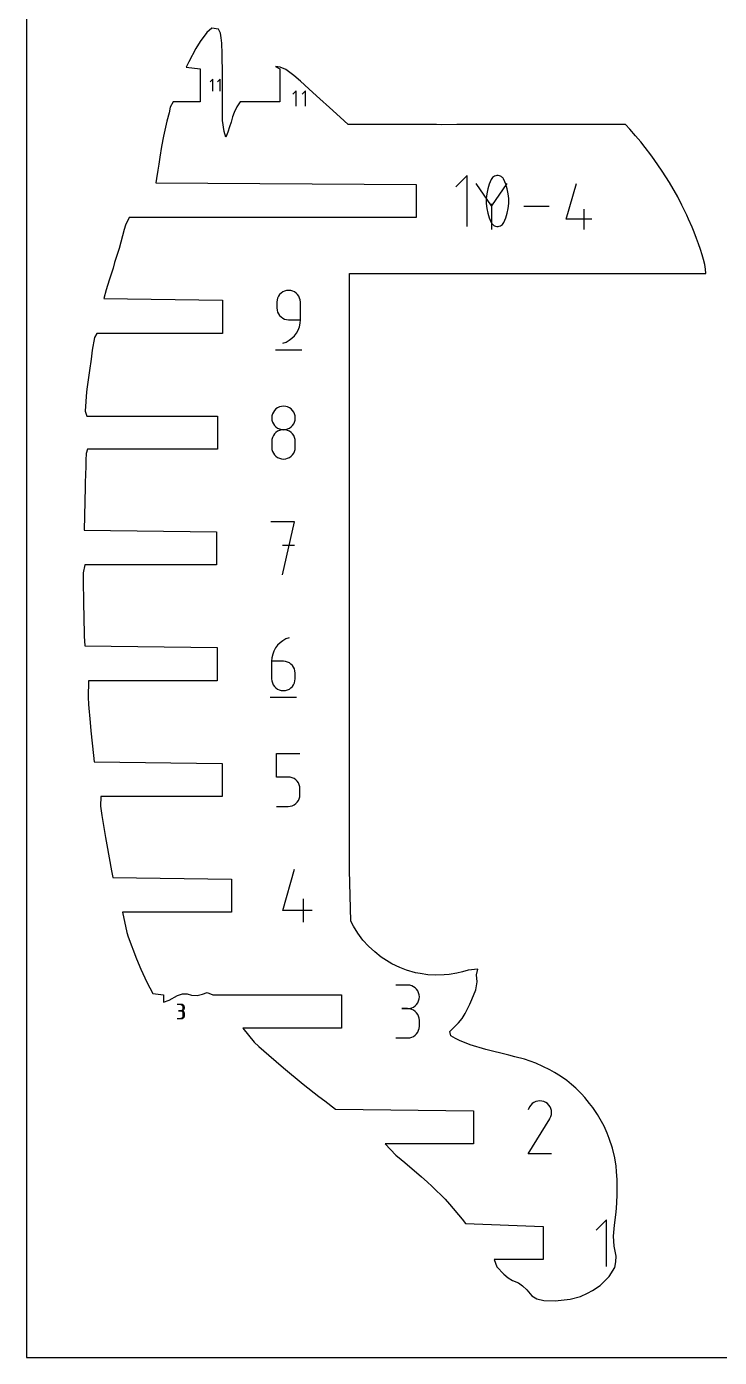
# Model space of a CAD drawing. Extents: x 0 to 600, y 0 to 900.
# Drawn here: x 0 to 81.7, y 0 to 156.9 of the extents above; entities that cross this region are included whole.
import ezdxf

# ---------------------------------------------------------------- set-up
doc = ezdxf.new("R2010")
doc.units = 0
doc.header["$MEASUREMENT"] = 0
for name, color, linetype in [('annotation', 7, 'Continuous'), ('boundary', 7, 'Continuous'), ('frame', 7, 'Continuous')]:
    doc.layers.add(name, color=color, linetype=linetype)

msp = doc.modelspace()

# ---------------------------------------------------------------- linework, layer by layer
at = {"layer": 'annotation', "color": 1}
for p, q in [((21.961613, 150.733082), (21.645947, 150.417328)), ((21.961613, 149.313167), (21.961613, 150.733082)), ((22.809746, 150.733082), (22.494081, 150.417328)), ((22.809746, 149.313167), (22.809746, 150.733082)), ((31.78867, 149.368102), (31.386293, 148.965612)), ((31.78867, 147.558147), (31.78867, 149.368102)), ((32.869779, 149.368102), (32.467403, 148.965612)), ((32.869779, 147.558147), (32.869779, 149.368102)), ((51.934996, 139.370097), (50.600444, 138.035169)), ((51.934996, 133.367061), (51.934996, 139.370097)), ((54.796017, 135.818442), (52.992585, 138.426451)), ((54.531571, 138.353613), (54.358985, 137.79678)), ((54.761686, 138.894753), (54.531571, 138.353613)), ((54.839178, 139.023618), (54.761686, 138.894753)), ((54.761686, 138.894753), (54.761686, 138.894753)), ((56.59911, 138.426451), (54.796017, 135.818442)), ((54.935753, 139.133434), (54.839178, 139.023618)), ((55.048214, 139.223138), (54.935753, 139.133434)), ((55.173363, 139.291667), (55.048214, 139.223138)), ((55.308003, 139.337959), (55.173363, 139.291667)), ((55.448935, 139.36095), (55.308003, 139.337959)), ((55.592963, 139.359579), (55.448935, 139.36095)), ((55.736889, 139.332781), (55.592963, 139.359579)), ((55.877514, 139.279495), (55.736889, 139.332781)), ((55.931348, 139.251206), (55.877514, 139.279495)), ((55.877514, 139.279495), (55.877514, 139.279495)), ((55.983007, 139.218712), (55.931348, 139.251206)), ((56.03224, 139.182271), (55.983007, 139.218712)), ((56.078795, 139.14214), (56.03224, 139.182271)), ((56.122423, 139.098575), (56.078795, 139.14214)), ((56.162871, 139.051835), (56.122423, 139.098575)), ((56.19989, 139.002175), (56.162871, 139.051835)), ((56.233228, 138.949855), (56.19989, 139.002175)), ((56.262633, 138.89513), (56.233228, 138.949855)), ((56.493864, 138.352874), (56.262633, 138.89513)), ((56.262633, 138.89513), (56.262633, 138.89513)), ((56.667286, 137.795204), (56.493864, 138.352874)), ((63.610423, 134.221664), (64.809321, 138.426282)), ((54.243928, 137.228693), (54.186399, 136.653793)), ((54.186399, 136.653793), (54.186399, 136.076519)), ((54.358985, 137.79678), (54.243928, 137.228693)), ((56.782901, 137.22656), (56.667286, 137.795204)), ((56.840709, 136.651381), (56.782901, 137.22656)), ((56.840709, 136.074107), (56.840709, 136.651381)), ((54.186399, 136.076519), (54.243928, 135.501312)), ((54.243928, 135.501312), (54.358985, 134.932612)), ((54.796017, 136.028317), (54.796017, 133.019545)), ((56.667286, 134.931036), (56.782901, 135.499179)), ((56.782901, 135.499179), (56.840709, 136.074107)), ((61.583469, 135.722998), (58.627251, 135.722998)), ((65.712562, 133.019715), (65.712562, 135.420901)), ((54.358985, 134.932612), (54.531571, 134.374858)), ((54.531571, 134.374858), (54.761686, 133.832492)), ((54.761686, 133.832492), (54.761686, 133.832492)), ((54.761686, 133.832492), (54.790985, 133.777875)), ((54.790985, 133.777875), (54.824076, 133.725815)), ((54.824076, 133.725815), (54.860821, 133.67647)), ((54.860821, 133.67647), (54.901079, 133.629996)), ((54.901079, 133.629996), (54.944711, 133.586553)), ((54.944711, 133.586553), (54.991578, 133.546298)), ((54.991578, 133.546298), (55.04154, 133.50939)), ((55.04154, 133.50939), (55.094458, 133.475985)), ((55.094458, 133.475985), (55.150193, 133.446243)), ((55.150193, 133.446243), (55.150193, 133.446243)), ((55.150193, 133.446243), (55.289711, 133.394088)), ((55.716743, 133.390858), (55.85113, 133.437338)), ((55.85113, 133.437338), (55.976147, 133.505836)), ((55.976147, 133.505836), (56.08856, 133.595294)), ((56.08856, 133.595294), (56.185134, 133.704657)), ((56.185134, 133.704657), (56.262633, 133.832868)), ((56.262633, 133.832868), (56.493864, 134.374119)), ((56.262633, 133.832868), (56.262633, 133.832868)), ((56.493864, 134.374119), (56.667286, 134.931036)), ((66.612414, 134.221664), (63.610423, 134.221664)), ((55.289711, 133.394088), (55.432799, 133.368176)), ((55.432799, 133.368176), (55.576221, 133.367452)), ((55.576221, 133.367452), (55.716743, 133.390858)), ((30.189171, 125.64446), (29.99573, 125.507501)), ((30.404981, 125.747157), (30.189171, 125.64446)), ((30.639211, 125.811659), (30.404981, 125.747157)), ((30.887911, 125.834034), (30.639211, 125.811659)), ((31.137126, 125.811659), (30.887911, 125.834034)), ((30.887911, 125.834034), (30.887911, 125.834034)), ((31.371629, 125.747157), (31.137126, 125.811659)), ((31.58752, 125.64446), (31.371629, 125.747157)), ((31.780897, 125.507501), (31.58752, 125.64446)), ((29.524616, 124.695693), (29.502244, 124.44641)), ((29.502244, 124.44641), (29.502244, 123.752599)), ((29.589099, 124.930376), (29.524616, 124.695693)), ((29.691745, 125.146527), (29.589099, 124.930376)), ((29.828605, 125.340213), (29.691745, 125.146527)), ((29.99573, 125.507501), (29.828605, 125.340213)), ((31.947861, 125.340213), (31.780897, 125.507501)), ((32.084512, 125.146527), (31.947861, 125.340213)), ((32.186948, 124.930376), (32.084512, 125.146527)), ((32.25127, 124.695693), (32.186948, 124.930376)), ((32.273577, 124.44641), (32.25127, 124.695693)), ((32.273577, 122.365367), (32.273577, 124.44641)), ((32.273577, 124.44641), (32.273577, 124.44641)), ((29.502244, 123.752599), (29.502244, 123.752599)), ((29.502244, 123.752599), (29.524616, 123.50333)), ((29.524616, 123.50333), (29.589099, 123.268683)), ((29.589099, 123.268683), (29.691745, 123.052584)), ((29.691745, 123.052584), (29.828605, 122.85896)), ((29.828605, 122.85896), (29.99573, 122.691736)), ((29.99573, 122.691736), (30.189171, 122.554838)), ((30.189171, 122.554838), (30.404981, 122.452194)), ((30.404981, 122.452194), (30.639211, 122.387728)), ((30.639211, 122.387728), (30.887911, 122.365367)), ((30.887911, 122.365367), (32.273577, 122.365367)), ((31.812779, 120.80082), (32.00874, 121.157287)), ((32.00874, 121.157287), (32.153366, 121.540258)), ((32.153366, 121.540258), (32.242898, 121.944646)), ((32.242898, 121.944646), (32.273577, 122.365367)), ((30.19449, 119.594034), (30.59075, 119.741699)), ((30.19449, 119.594034), (30.19449, 119.594034)), ((30.59075, 119.741699), (30.954468, 119.941297)), ((30.954468, 119.941297), (31.281884, 120.18774)), ((31.281884, 120.18774), (31.56924, 120.475943)), ((31.56924, 120.475943), (31.812779, 120.80082)), ((29.329085, 118.814034), (32.449085, 118.814034)), ((29.091984, 111.48551), (28.98938, 111.270041)), ((29.228802, 111.678707), (29.091984, 111.48551)), ((29.395895, 111.845669), (29.228802, 111.678707)), ((29.589324, 111.982429), (29.395895, 111.845669)), ((29.80515, 112.085024), (29.589324, 111.982429)), ((30.039434, 112.149488), (29.80515, 112.085024)), ((30.288237, 112.171857), (30.039434, 112.149488)), ((30.53704, 112.149488), (30.288237, 112.171857)), ((30.288237, 112.171857), (30.288237, 112.171857)), ((30.771324, 112.085024), (30.53704, 112.149488)), ((30.98715, 111.982429), (30.771324, 112.085024)), ((31.180579, 111.845669), (30.98715, 111.982429)), ((31.347672, 111.678707), (31.180579, 111.845669)), ((31.48449, 111.48551), (31.347672, 111.678707)), ((31.587094, 111.270041), (31.48449, 111.48551)), ((28.924929, 111.036265), (28.90257, 110.788147)), ((28.90257, 110.788147), (28.90257, 110.788147)), ((28.90257, 110.788147), (28.924942, 110.538865)), ((28.98938, 111.270041), (28.924929, 111.036265)), ((28.924942, 110.538865), (28.989425, 110.304182)), ((28.989425, 110.304182), (29.092071, 110.088031)), ((29.092071, 110.088031), (29.228931, 109.894345)), ((29.228931, 109.894345), (29.396056, 109.727056)), ((31.180418, 109.727056), (31.347543, 109.894345)), ((31.347543, 109.894345), (31.484403, 110.088031)), ((31.484403, 110.088031), (31.587048, 110.304182)), ((31.587048, 110.304182), (31.651532, 110.538865)), ((31.651544, 111.036265), (31.587094, 111.270041)), ((31.651532, 110.538865), (31.673903, 110.788147)), ((31.673903, 110.788147), (31.651544, 111.036265)), ((31.673903, 110.788147), (31.673903, 110.788147)), ((28.98938, 108.49705), (28.924929, 108.262458)), ((29.091984, 108.713133), (28.98938, 108.49705)), ((29.228802, 108.90677), (29.091984, 108.713133)), ((29.395895, 109.074026), (29.228802, 108.90677)), ((29.589324, 109.210965), (29.395895, 109.074026)), ((29.396056, 109.727056), (29.589497, 109.590097)), ((29.80515, 109.313652), (29.589324, 109.210965)), ((29.589497, 109.590097), (29.805307, 109.4874)), ((30.039434, 109.37815), (29.80515, 109.313652)), ((29.805307, 109.4874), (30.039537, 109.422899)), ((30.288237, 109.400524), (30.039434, 109.37815)), ((30.039537, 109.422899), (30.288237, 109.400524)), ((30.288237, 109.400524), (30.536937, 109.422899)), ((30.53704, 109.378163), (30.288237, 109.400524)), ((30.288237, 109.400524), (30.288237, 109.400524)), ((30.288237, 109.400524), (30.288237, 109.400524)), ((30.536937, 109.422899), (30.771166, 109.4874)), ((30.771324, 109.313697), (30.53704, 109.378163)), ((30.771166, 109.4874), (30.986976, 109.590097)), ((30.98715, 109.211052), (30.771324, 109.313697)), ((30.986976, 109.590097), (31.180418, 109.727056)), ((31.180579, 109.074155), (30.98715, 109.211052)), ((31.347672, 108.906931), (31.180579, 109.074155)), ((31.48449, 108.713307), (31.347672, 108.906931)), ((31.587094, 108.497208), (31.48449, 108.713307)), ((31.651544, 108.262561), (31.587094, 108.497208)), ((28.924929, 108.262458), (28.90257, 108.013292)), ((28.90257, 108.013292), (28.90257, 107.323002)), ((28.90257, 107.323002), (28.90257, 107.323002)), ((28.90257, 107.323002), (28.924942, 107.073854)), ((28.924942, 107.073854), (28.989425, 106.839531)), ((28.989425, 106.839531), (29.092071, 106.623901)), ((31.484403, 106.623901), (31.587048, 106.839531)), ((31.587048, 106.839531), (31.651532, 107.073854)), ((31.651532, 107.073854), (31.673903, 107.323002)), ((31.673903, 108.013292), (31.651544, 108.262561)), ((31.673903, 107.323002), (31.673903, 108.013292)), ((31.673903, 108.013292), (31.673903, 108.013292)), ((29.092071, 106.623901), (29.228931, 106.430832)), ((29.228931, 106.430832), (29.396056, 106.264193)), ((29.396056, 106.264193), (29.589497, 106.127851)), ((29.589497, 106.127851), (29.805307, 106.025675)), ((29.805307, 106.025675), (30.039537, 105.961533)), ((30.039537, 105.961533), (30.288237, 105.939292)), ((30.288237, 105.939292), (30.536937, 105.961533)), ((30.288237, 105.939292), (30.288237, 105.939292)), ((30.536937, 105.961533), (30.771166, 106.025675)), ((30.771166, 106.025675), (30.986976, 106.127851)), ((30.986976, 106.127851), (31.180418, 106.264193)), ((31.180418, 106.264193), (31.347543, 106.430832)), ((31.347543, 106.430832), (31.484403, 106.623901)), ((31.565602, 98.524942), (28.790747, 98.524942)), ((30.17837, 92.284942), (31.565602, 98.524942)), ((31.565602, 95.746174), (30.17837, 95.746174)), ((30.967613, 84.870397), (30.570655, 84.721561)), ((30.967613, 84.870397), (30.967613, 84.870397)), ((29.151102, 83.302331), (29.006415, 82.918645)), ((29.347183, 83.659436), (29.151102, 83.302331)), ((29.590918, 83.984936), (29.347183, 83.659436)), ((29.878568, 84.273807), (29.590918, 83.984936)), ((30.206393, 84.521023), (29.878568, 84.273807)), ((30.570655, 84.721561), (30.206393, 84.521023)), ((28.916861, 82.513403), (28.886178, 82.091629)), ((28.886178, 82.091629), (28.886178, 80.017629)), ((30.271845, 82.091629), (28.886178, 82.091629)), ((29.006415, 82.918645), (28.916861, 82.513403)), ((30.52106, 82.069388), (30.271845, 82.091629)), ((30.755563, 82.005246), (30.52106, 82.069388)), ((30.971454, 81.90307), (30.755563, 82.005246)), ((31.164831, 81.766728), (30.971454, 81.90307)), ((31.331795, 81.600089), (31.164831, 81.766728)), ((31.468446, 81.40702), (31.331795, 81.600089)), ((31.570882, 81.19139), (31.468446, 81.40702)), ((31.635204, 80.957067), (31.570882, 81.19139)), ((31.657512, 80.707919), (31.635204, 80.957067)), ((31.657512, 80.017629), (31.657512, 80.707919)), ((31.657512, 80.707919), (31.657512, 80.707919)), ((28.886178, 80.017629), (28.886178, 80.017629)), ((28.886178, 80.017629), (28.90855, 79.76836)), ((28.90855, 79.76836), (28.973033, 79.533713)), ((28.973033, 79.533713), (29.075679, 79.317614)), ((29.075679, 79.317614), (29.212539, 79.12399)), ((29.212539, 79.12399), (29.379664, 78.956766)), ((29.379664, 78.956766), (29.573106, 78.819869)), ((29.573106, 78.819869), (29.788915, 78.717224)), ((29.788915, 78.717224), (30.023145, 78.652758)), ((30.023145, 78.652758), (30.271845, 78.630397)), ((30.271845, 78.630397), (30.52106, 78.652758)), ((30.271845, 78.630397), (30.271845, 78.630397)), ((30.52106, 78.652758), (30.755563, 78.717224)), ((30.755563, 78.717224), (30.971454, 78.819869)), ((30.971454, 78.819869), (31.164831, 78.956766)), ((31.164831, 78.956766), (31.331795, 79.12399)), ((31.331795, 79.12399), (31.468446, 79.317614)), ((31.468446, 79.317614), (31.570882, 79.533713)), ((31.570882, 79.533713), (31.635204, 79.76836)), ((31.635204, 79.76836), (31.657512, 80.017629)), ((28.712628, 77.850397), (31.832628, 77.850397)), ((29.448717, 68.437083), (29.448717, 71.215851)), ((29.448717, 71.215851), (32.22005, 71.215851)), ((30.834384, 68.437083), (29.448717, 68.437083)), ((31.083187, 68.414843), (30.834384, 68.437083)), ((31.317471, 68.3507), (31.083187, 68.414843)), ((31.533297, 68.248524), (31.317471, 68.3507)), ((31.726726, 68.112183), (31.533297, 68.248524)), ((31.893819, 67.945543), (31.726726, 68.112183)), ((32.030637, 67.752475), (31.893819, 67.945543)), ((32.133241, 67.536845), (32.030637, 67.752475)), ((32.197691, 67.302521), (32.133241, 67.536845)), ((32.133195, 65.879167), (32.197679, 66.113814)), ((32.197679, 66.113814), (32.22005, 66.363083)), ((32.22005, 67.053373), (32.197691, 67.302521)), ((32.22005, 66.363083), (32.22005, 67.053373)), ((32.22005, 67.053373), (32.22005, 67.053373)), ((29.448717, 64.975851), (30.834384, 64.975851)), ((30.834384, 64.975851), (31.083084, 64.998212)), ((30.834384, 64.975851), (30.834384, 64.975851)), ((31.083084, 64.998212), (31.317313, 65.062678)), ((31.317313, 65.062678), (31.533123, 65.165323)), ((31.533123, 65.165323), (31.726565, 65.30222)), ((31.726565, 65.30222), (31.89369, 65.469444)), ((31.89369, 65.469444), (32.03055, 65.663068)), ((32.03055, 65.663068), (32.133195, 65.879167)), ((30.211941, 52.708538), (31.595651, 57.561306)), ((32.638129, 51.321306), (32.638129, 54.092639)), ((33.676694, 52.708538), (30.211941, 52.708538)), ((44.912212, 43.899521), (43.526545, 43.899521)), ((45.161427, 43.877152), (44.912212, 43.899521)), ((45.39593, 43.812687), (45.161427, 43.877152)), ((45.611821, 43.710093), (45.39593, 43.812687)), ((45.805198, 43.573332), (45.611821, 43.710093)), ((45.972162, 43.406371), (45.805198, 43.573332)), ((46.108813, 43.213173), (45.972162, 43.406371)), ((46.211249, 42.997704), (46.108813, 43.213173)), ((46.275571, 42.763929), (46.211249, 42.997704)), ((46.297879, 42.515811), (46.275571, 42.763929)), ((46.275571, 42.266528), (46.297879, 42.515811)), ((46.297879, 42.515811), (46.297879, 42.515811)), ((18.094127, 41.601775), (17.731318, 41.601775)), ((18.24303, 41.620817), (17.871744, 41.620817)), ((18.094127, 40.876156), (17.912466, 40.876156)), ((17.912466, 40.876156), (18.094127, 40.876156)), ((18.24303, 40.878245), (18.057125, 40.878245)), ((18.057125, 40.878245), (18.24303, 40.878245)), ((18.159379, 41.595918), (18.094127, 41.601775)), ((18.094127, 40.876156), (18.159379, 40.882015)), ((18.159379, 40.870299), (18.094127, 40.876156)), ((18.094127, 40.876156), (18.094127, 40.876156)), ((18.220779, 41.57904), (18.159379, 41.595918)), ((18.159379, 40.882015), (18.220779, 40.898903)), ((18.220779, 40.853421), (18.159379, 40.870299)), ((18.277306, 41.552177), (18.220779, 41.57904)), ((18.220779, 40.898903), (18.277306, 40.925792)), ((18.277306, 40.826558), (18.220779, 40.853421)), ((18.309807, 41.614823), (18.24303, 41.620817)), ((18.24303, 40.878245), (18.309807, 40.88424)), ((18.309807, 40.872251), (18.24303, 40.878245)), ((18.24303, 40.878245), (18.24303, 40.878245)), ((18.327938, 41.516369), (18.277306, 41.552177)), ((18.277306, 40.925792), (18.327938, 40.961652)), ((18.327938, 40.79075), (18.277306, 40.826558)), ((18.372641, 41.59755), (18.309807, 41.614823)), ((18.309807, 40.88424), (18.372641, 40.901523)), ((18.372641, 40.854978), (18.309807, 40.872251)), ((18.371654, 41.472654), (18.327938, 41.516369)), ((18.327938, 40.961652), (18.371654, 41.005454)), ((18.407433, 41.422069), (18.371654, 41.472654)), ((18.371654, 41.005454), (18.407433, 41.056166)), ((18.430489, 41.57006), (18.372641, 41.59755)), ((18.372641, 40.901523), (18.430489, 40.929041)), ((18.430489, 40.827488), (18.372641, 40.854978)), ((18.434254, 41.365652), (18.407433, 41.422069)), ((18.407433, 41.056166), (18.434254, 41.112761)), ((18.482304, 41.533416), (18.430489, 41.57006)), ((18.430489, 40.929041), (18.482304, 40.965738)), ((18.482304, 40.790843), (18.430489, 40.827488)), ((18.451096, 41.304443), (18.434254, 41.365652)), ((18.434254, 41.112761), (18.451096, 41.174208)), ((18.456937, 41.239478), (18.451096, 41.304443)), ((18.451096, 41.174208), (18.456937, 41.239478)), ((18.456937, 41.239478), (18.456937, 41.239478)), ((18.527041, 41.488679), (18.482304, 41.533416)), ((18.482304, 40.965738), (18.527041, 41.010563)), ((18.563656, 41.436912), (18.527041, 41.488679)), ((18.527041, 41.010563), (18.563656, 41.062461)), ((18.591104, 41.379178), (18.563656, 41.436912)), ((18.563656, 41.062461), (18.591104, 41.120378)), ((18.608339, 41.316538), (18.591104, 41.379178)), ((18.591104, 41.120378), (18.608339, 41.183261)), ((18.614316, 41.250055), (18.608339, 41.316538)), ((18.608339, 41.183261), (18.614316, 41.250055)), ((18.614316, 41.250055), (18.614316, 41.250055)), ((44.912212, 41.128188), (44.2184, 41.128188)), ((44.2184, 41.128188), (44.912212, 41.128188)), ((44.912212, 41.128188), (45.161427, 41.150562)), ((45.161427, 41.105818), (44.912212, 41.128188)), ((44.912212, 41.128188), (44.912212, 41.128188)), ((45.161427, 41.150562), (45.39593, 41.215064)), ((45.39593, 41.041354), (45.161427, 41.105818)), ((45.39593, 41.215064), (45.611821, 41.317761)), ((45.611821, 40.938759), (45.39593, 41.041354)), ((45.611821, 41.317761), (45.805198, 41.45472)), ((45.805198, 40.801999), (45.611821, 40.938759)), ((45.805198, 41.45472), (45.972162, 41.622009)), ((45.972162, 41.622009), (46.108813, 41.815695)), ((46.108813, 41.815695), (46.211249, 42.031845)), ((46.211249, 42.031845), (46.275571, 42.266528)), ((17.731318, 39.969901), (18.094127, 39.969901)), ((17.871744, 39.950816), (18.24303, 39.950816)), ((18.094127, 39.969901), (18.159379, 39.975755)), ((18.094127, 39.969901), (18.094127, 39.969901)), ((18.159379, 39.975755), (18.220779, 39.992625)), ((18.220779, 39.992625), (18.277306, 40.019476)), ((18.24303, 39.950816), (18.309807, 39.956806)), ((18.24303, 39.950816), (18.24303, 39.950816)), ((18.277306, 40.019476), (18.327938, 40.055273)), ((18.309807, 39.956806), (18.372641, 39.974071)), ((18.371654, 40.747035), (18.327938, 40.79075)), ((18.327938, 40.055273), (18.371654, 40.09898)), ((18.407433, 40.69645), (18.371654, 40.747035)), ((18.371654, 40.09898), (18.407433, 40.149562)), ((18.372641, 39.974071), (18.430489, 40.001549)), ((18.434254, 40.640033), (18.407433, 40.69645)), ((18.407433, 40.149562), (18.434254, 40.205983)), ((18.430489, 40.001549), (18.482304, 40.038183)), ((18.451096, 40.578824), (18.434254, 40.640033)), ((18.434254, 40.205983), (18.451096, 40.267206)), ((18.456937, 40.513859), (18.451096, 40.578824)), ((18.451096, 40.267206), (18.456937, 40.332198)), ((18.456937, 40.332198), (18.456937, 40.513859)), ((18.456937, 40.513859), (18.456937, 40.513859)), ((18.527041, 40.746106), (18.482304, 40.790843)), ((18.482304, 40.038183), (18.527041, 40.082911)), ((18.563656, 40.69434), (18.527041, 40.746106)), ((18.527041, 40.082911), (18.563656, 40.134674)), ((18.591104, 40.636605), (18.563656, 40.69434)), ((18.563656, 40.134674), (18.591104, 40.192413)), ((18.608339, 40.573966), (18.591104, 40.636605)), ((18.591104, 40.192413), (18.608339, 40.255068)), ((18.614316, 40.507483), (18.608339, 40.573966)), ((18.608339, 40.255068), (18.614316, 40.321578)), ((18.614316, 40.321578), (18.614316, 40.507483)), ((18.614316, 40.507483), (18.614316, 40.507483)), ((45.972162, 40.635038), (45.805198, 40.801999)), ((46.108813, 40.44184), (45.972162, 40.635038)), ((46.211249, 40.226371), (46.108813, 40.44184)), ((46.275571, 39.992595), (46.211249, 40.226371)), ((46.297879, 39.744478), (46.275571, 39.992595)), ((46.297879, 39.050666), (46.297879, 39.744478)), ((46.297879, 39.744478), (46.297879, 39.744478)), ((43.526545, 37.666956), (44.912212, 37.666956)), ((44.912212, 37.666956), (45.161427, 37.689312)), ((44.912212, 37.666956), (44.912212, 37.666956)), ((45.161427, 37.689312), (45.39593, 37.753744)), ((45.39593, 37.753744), (45.611821, 37.856297)), ((45.611821, 37.856297), (45.805198, 37.993016)), ((45.805198, 37.993016), (45.972162, 38.159945)), ((45.972162, 38.159945), (46.108813, 38.35313)), ((46.108813, 38.35313), (46.211249, 38.568615)), ((46.211249, 38.568615), (46.275571, 38.802445)), ((46.275571, 38.802445), (46.297879, 39.050666)), ((59.613067, 29.93405), (59.439815, 29.763118)), ((59.809897, 30.06978), (59.613067, 29.93405)), ((60.025038, 30.168937), (59.809897, 30.06978)), ((60.253219, 30.230154), (60.025038, 30.168937)), ((60.489172, 30.252062), (60.253219, 30.230154)), ((60.727628, 30.233293), (60.489172, 30.252062)), ((60.963317, 30.172476), (60.727628, 30.233293)), ((61.19097, 30.068243), (60.963317, 30.172476)), ((61.394581, 29.92366), (61.19097, 30.068243)), ((61.19097, 30.068243), (61.19097, 30.068243)), ((61.564822, 29.75016), (61.394581, 29.92366)), ((59.295412, 29.558352), (59.113448, 29.209294)), ((59.439815, 29.763118), (59.295412, 29.558352)), ((61.700179, 29.553062), (61.564822, 29.75016)), ((61.694991, 28.172686), (61.800726, 28.399708)), ((61.799139, 29.337683), (61.700179, 29.553062)), ((61.860187, 29.109341), (61.799139, 29.337683)), ((61.800726, 28.399708), (61.862494, 28.635036)), ((61.88181, 28.873353), (61.860187, 29.109341)), ((61.862494, 28.635036), (61.88181, 28.873353)), ((59.109535, 24.012164), (61.670338, 28.134728)), ((61.670338, 28.134728), (61.673399, 28.138516)), ((61.670338, 28.134728), (61.670338, 28.134728)), ((61.673399, 28.138516), (61.676335, 28.142336)), ((61.676335, 28.142336), (61.679164, 28.146221)), ((61.679164, 28.146221), (61.681906, 28.150202)), ((61.681906, 28.150202), (61.684581, 28.154312)), ((61.684581, 28.154312), (61.687208, 28.158584)), ((61.687208, 28.158584), (61.689805, 28.163048)), ((61.689805, 28.163048), (61.692393, 28.167738)), ((61.692393, 28.167738), (61.694991, 28.172686)), ((61.694991, 28.172686), (61.694991, 28.172686)), ((61.880868, 24.012164), (59.109535, 24.012164)), ((68.344187, 16.217861), (67.125828, 14.999158)), ((68.344187, 10.737478), (68.344187, 16.217861))]:
    msp.add_line(p, q, dxfattribs=at)
at = {"layer": 'boundary', "color": 5}
for p, q in [((21.229679, 156.252541), (20.470531, 155.194232)), ((21.826788, 156.745563), (21.229679, 156.252541)), ((22.601353, 156.645734), (21.826788, 156.745563)), ((22.846507, 156.148377), (22.601353, 156.645734)), ((22.930223, 155.619542), (22.846507, 156.148377)), ((23.000048, 154.964856), (22.930223, 155.619542)), ((19.956705, 154.352005), (19.114499, 152.800419)), ((20.470531, 155.194232), (19.956705, 154.352005)), ((23.062053, 153.720613), (23.000048, 154.964856)), ((19.114499, 152.800419), (18.789049, 152.168125)), ((23.070452, 153.196851), (23.062053, 153.720613)), ((23.100984, 151.746219), (23.070452, 153.196851)), ((29.886151, 152.160688), (29.335899, 152.247946)), ((29.335899, 152.247946), (29.865763, 151.973125)), ((18.789049, 152.168125), (20.453086, 151.973125)), ((20.453086, 151.973125), (20.453086, 148.073125)), ((23.080468, 150.020257), (23.100984, 151.746219)), ((29.865763, 151.973125), (29.865763, 148.073125)), ((30.561882, 151.861548), (29.886151, 152.160688)), ((31.482082, 151.1657), (30.561882, 151.861548)), ((32.272663, 150.512574), (31.482082, 151.1657)), ((23.080834, 149.033728), (23.080468, 150.020257)), ((33.272363, 149.596929), (32.272663, 150.512574)), ((34.182332, 148.753474), (33.272363, 149.596929)), ((17.270305, 148.073125), (16.939271, 147.454983)), ((20.453086, 148.073125), (17.270305, 148.073125)), ((23.073665, 147.522647), (23.080834, 149.033728)), ((23.076151, 146.786893), (23.073665, 147.522647)), ((25.173127, 148.073125), (24.790376, 147.468408)), ((29.865763, 148.073125), (25.173127, 148.073125)), ((34.564773, 148.402011), (34.182332, 148.753474)), ((35.700881, 147.390365), (34.564773, 148.402011)), ((16.789289, 146.776497), (16.514694, 145.778967)), ((16.939271, 147.454983), (16.789289, 146.776497)), ((23.108864, 145.873273), (23.076151, 146.786893)), ((24.277019, 146.308622), (24.093777, 145.649806)), ((24.457419, 146.804548), (24.277019, 146.308622)), ((24.790376, 147.468408), (24.457419, 146.804548)), ((36.079118, 147.04699), (35.700881, 147.390365)), ((37.426987, 145.81253), (36.079118, 147.04699)), ((16.514694, 145.778967), (16.121128, 144.010213)), ((23.276297, 144.585753), (23.108864, 145.873273)), ((23.464517, 143.880225), (23.276297, 144.585753)), ((23.733734, 144.498747), (23.464517, 143.880225)), ((23.923651, 145.1298), (23.733734, 144.498747)), ((24.093777, 145.649806), (23.923651, 145.1298)), ((37.894439, 145.376584), (37.426987, 145.81253)), ((38.508462, 145.376685), (37.894439, 145.376584)), ((40.695991, 145.377238), (38.508462, 145.376685)), ((43.282587, 145.377857), (40.695991, 145.377238)), ((44.605178, 145.378284), (43.282587, 145.377857)), ((45.535885, 145.378535), (44.605178, 145.378284)), ((46.397374, 145.377945), (45.535885, 145.378535)), ((47.262243, 145.37895), (46.397374, 145.377945)), ((48.304829, 145.379132), (47.262243, 145.37895)), ((48.870874, 145.369304), (48.304829, 145.379132)), ((50.718109, 145.374861), (48.870874, 145.369304)), ((51.482453, 145.37998), (50.718109, 145.374861)), ((52.47259, 145.378633), (51.482453, 145.37998)), ((55.721006, 145.38063), (52.47259, 145.378633)), ((58.514816, 145.38132), (55.721006, 145.38063)), ((61.542533, 145.380334), (58.514816, 145.38132)), ((64.338506, 145.381192), (61.542533, 145.380334)), ((68.145409, 145.382329), (64.338506, 145.381192)), ((70.611848, 145.382377), (68.145409, 145.382329)), ((71.114622, 144.837835), (70.611848, 145.382377)), ((71.774588, 144.071858), (71.114622, 144.837835)), ((16.121128, 144.010213), (15.913436, 142.783523)), ((72.393746, 143.353233), (71.774588, 144.071858)), ((72.923694, 142.674878), (72.393746, 143.353233)), ((15.703452, 141.547963), (15.572845, 140.718063)), ((15.913436, 142.783523), (15.703452, 141.547963)), ((73.600413, 141.808639), (72.923694, 142.674878)), ((73.971505, 141.283508), (73.600413, 141.808639)), ((74.927698, 139.900045), (73.971505, 141.283508)), ((15.485462, 140.011137), (15.321595, 139.040634)), ((15.572845, 140.718063), (15.485462, 140.011137)), ((75.784768, 138.554546), (74.927698, 139.900045)), ((15.321595, 139.040634), (15.246846, 138.513579)), ((15.246846, 138.513579), (45.921009, 138.318579)), ((45.921009, 138.318579), (45.921009, 134.418579)), ((76.757413, 136.844866), (75.784768, 138.554546)), ((77.252766, 135.868176), (76.757413, 136.844866)), ((77.819913, 134.705311), (77.252766, 135.868176)), ((11.669267, 133.524355), (11.508923, 133.017854)), ((12.101008, 134.418579), (11.669267, 133.524355)), ((45.921009, 134.418579), (12.101008, 134.418579)), ((78.034401, 134.226964), (77.819913, 134.705311)), ((78.452595, 133.287163), (78.034401, 134.226964)), ((11.508923, 133.017854), (10.893474, 130.769965)), ((78.680452, 132.701606), (78.452595, 133.287163)), ((78.978434, 131.931213), (78.680452, 132.701606)), ((79.20899, 131.316505), (78.978434, 131.931213)), ((10.893474, 130.769965), (10.373754, 129.101603)), ((79.428641, 130.645003), (79.20899, 131.316505)), ((79.629994, 130.015374), (79.428641, 130.645003)), ((10.373754, 129.101603), (10.193837, 128.4658)), ((79.801408, 129.459372), (79.629994, 130.015374)), ((79.939805, 128.881344), (79.801408, 129.459372)), ((80.041288, 128.34853), (79.939805, 128.881344)), ((10.193837, 128.4658), (9.732542, 127.020844)), ((38.071647, 126.737458), (38.071818, 127.801106)), ((38.071818, 127.801106), (41.788856, 127.801747)), ((41.788856, 127.801747), (44.625684, 127.802253)), ((44.625684, 127.802253), (45.251435, 127.802273)), ((45.251435, 127.802273), (46.791407, 127.802249)), ((46.791407, 127.802249), (53.477275, 127.802086)), ((53.477275, 127.802086), (55.717954, 127.802086)), ((55.717954, 127.802086), (57.802993, 127.802086)), ((57.802993, 127.802086), (59.335635, 127.802086)), ((59.335635, 127.802086), (60.63503, 127.802086)), ((60.63503, 127.802086), (61.365421, 127.802086)), ((61.365421, 127.802086), (62.572109, 127.802086)), ((62.572109, 127.802086), (63.910455, 127.802086)), ((63.910455, 127.802086), (64.503622, 127.802086)), ((64.503622, 127.802086), (65.286629, 127.802086)), ((65.286629, 127.802086), (66.836529, 127.802086)), ((66.836529, 127.802086), (67.563046, 127.802086)), ((67.563046, 127.802086), (69.439049, 127.802086)), ((69.439049, 127.802086), (70.13812, 127.802086)), ((70.13812, 127.802086), (71.602837, 127.802086)), ((71.602837, 127.802086), (72.128327, 127.802086)), ((72.128327, 127.802086), (73.563668, 127.802086)), ((73.563668, 127.802086), (74.523747, 127.802086)), ((74.523747, 127.802086), (76.678625, 127.802086)), ((76.678625, 127.802086), (78.375548, 127.802703)), ((78.375548, 127.802703), (79.542186, 127.802143)), ((79.542186, 127.802143), (80.086623, 127.802145)), ((80.086623, 127.802145), (80.041288, 128.34853)), ((9.386852, 125.887755), (9.087722, 124.859034)), ((9.732542, 127.020844), (9.386852, 125.887755)), ((38.071687, 119.946439), (38.071647, 126.737458)), ((9.087722, 124.859034), (23.089085, 124.664034)), ((23.089085, 124.664034), (23.089085, 120.764033)), ((8.004538, 120.287557), (7.7345, 118.780018)), ((8.259764, 120.764034), (8.004538, 120.287557)), ((23.089085, 120.764033), (8.259764, 120.764034)), ((38.072112, 117.516903), (38.071687, 119.946439)), ((7.7345, 118.780018), (7.605746, 117.700299)), ((7.399331, 116.401171), (7.125844, 114.445267)), ((7.605746, 117.700299), (7.399331, 116.401171)), ((38.072204, 112.859309), (38.072112, 117.516903)), ((7.074626, 113.856248), (6.907979, 111.577317)), ((7.125844, 114.445267), (7.074626, 113.856248)), ((6.907979, 111.577317), (7.101511, 111.009488)), ((38.072254, 110.363653), (38.072204, 112.859309)), ((7.101511, 111.009488), (22.489019, 111.009488)), ((22.489019, 111.009488), (22.48902, 107.109488)), ((38.072265, 109.062533), (38.072254, 110.363653)), ((38.072385, 101.572133), (38.072265, 109.062533)), ((7.193767, 107.109488), (7.002906, 106.58669)), ((22.48902, 107.109488), (7.193767, 107.109488)), ((7.002906, 106.58669), (6.989041, 105.812091)), ((6.989041, 105.812091), (6.993345, 105.061796)), ((6.993345, 105.061796), (6.91653, 103.155152)), ((6.908536, 102.614863), (6.807506, 99.228562)), ((6.91653, 103.155152), (6.908536, 102.614863)), ((38.072386, 98.649735), (38.072385, 101.572133)), ((6.807506, 99.228562), (6.764279, 97.549942)), ((6.764279, 97.549942), (22.379153, 97.354942)), ((22.379153, 97.354942), (22.379153, 93.454942)), ((38.072395, 92.820552), (38.072386, 98.649735)), ((6.877482, 93.454942), (6.6675, 92.521546)), ((22.379153, 93.454942), (6.877482, 93.454942)), ((38.072395, 89.194618), (38.072395, 92.820552)), ((6.6675, 92.521546), (6.679435, 91.146214)), ((6.679435, 91.146214), (6.68518, 89.488884)), ((6.68518, 89.488884), (6.696801, 88.745032)), ((6.696801, 88.745032), (6.731323, 87.430422)), ((38.072395, 86.86903), (38.072395, 89.194618)), ((6.731323, 87.430422), (6.77728, 85.033274)), ((38.072395, 80.190749), (38.072395, 86.86903)), ((6.77728, 85.033274), (6.862737, 83.895397)), ((6.862737, 83.895397), (22.472628, 83.700397)), ((22.472628, 83.700397), (22.472628, 79.800397)), ((38.072395, 78.986981), (38.072395, 80.190749)), ((7.308372, 79.800397), (7.241236, 77.849711)), ((22.472628, 79.800397), (7.308372, 79.800397)), ((38.072395, 68.948815), (38.072395, 78.986981)), ((7.241236, 77.849711), (7.301936, 76.980591)), ((7.301936, 76.980591), (7.490836, 74.853093)), ((7.490836, 74.853093), (7.580558, 73.88469)), ((7.580558, 73.88469), (7.882097, 70.961804)), ((7.882097, 70.961804), (7.971187, 70.240851)), ((7.971187, 70.240851), (23.035167, 70.045851)), ((23.035167, 70.045851), (23.035166, 66.145851)), ((38.072382, 59.899031), (38.072395, 68.948815)), ((8.763575, 66.145851), (8.705425, 64.989184)), ((23.035166, 66.145851), (8.763575, 66.145851)), ((8.705425, 64.989184), (8.883619, 63.886722)), ((8.883619, 63.886722), (9.288014, 61.30064)), ((9.288014, 61.30064), (9.444984, 60.443168)), ((9.444984, 60.443168), (10.006307, 57.373094)), ((38.072366, 57.469892), (38.072382, 59.899031)), ((10.006307, 57.373094), (10.175813, 56.586306)), ((10.175813, 56.586306), (24.1451, 56.391306)), ((38.228199, 51.446004), (38.072366, 57.469892)), ((24.1451, 56.391306), (24.1451, 52.491306)), ((24.1451, 52.491306), (11.319771, 52.491306)), ((11.319771, 52.491306), (11.807094, 50.121493)), ((38.537358, 50.865052), (38.228199, 51.446004)), ((39.057377, 50.024998), (38.537358, 50.865052)), ((11.807094, 50.121493), (11.96395, 49.608822)), ((11.96395, 49.608822), (12.93976, 47.014769)), ((39.635039, 49.216113), (39.057377, 50.024998)), ((40.313587, 48.489647), (39.635039, 49.216113)), ((41.030963, 47.816106), (40.313587, 48.489647)), ((41.798761, 47.184592), (41.030963, 47.816106)), ((43.061045, 46.398208), (41.798761, 47.184592)), ((12.93976, 47.014769), (13.444888, 45.797839)), ((13.444888, 45.797839), (14.169647, 44.232421)), ((43.98174, 45.980322), (43.061045, 46.398208)), ((44.777816, 45.673504), (43.98174, 45.980322)), ((45.838083, 45.351643), (44.777816, 45.673504)), ((52.055278, 45.671667), (51.368202, 45.462442)), ((53.171214, 45.791941), (52.055278, 45.671667)), ((53.033734, 45.100232), (53.171214, 45.791941)), ((14.169647, 44.232421), (14.887001, 42.93176)), ((46.372777, 45.263344), (45.838083, 45.351643)), ((47.305269, 45.109369), (46.372777, 45.263344)), ((48.215766, 45.080049), (47.305269, 45.109369)), ((49.205573, 45.102127), (48.215766, 45.080049)), ((49.829447, 45.163873), (49.205573, 45.102127)), ((50.712848, 45.310842), (49.829447, 45.163873)), ((51.368202, 45.462442), (50.712848, 45.310842)), ((52.946695, 43.3388), (53.099171, 44.29462)), ((53.099171, 44.29462), (53.033734, 45.100232)), ((14.887001, 42.93176), (16.153248, 42.73676)), ((16.153248, 42.73676), (16.153248, 41.884006)), ((16.788702, 42.145636), (17.799286, 42.661711)), ((17.799286, 42.661711), (18.388316, 42.867456)), ((18.388316, 42.867456), (18.912178, 42.887067)), ((18.912178, 42.887067), (19.442445, 42.720508)), ((19.442445, 42.720508), (20.115035, 42.69514)), ((20.115035, 42.69514), (20.722724, 42.831366)), ((20.722724, 42.831366), (21.294079, 43.046237)), ((21.294079, 43.046237), (21.937194, 42.73676)), ((21.937194, 42.73676), (37.112995, 42.73676)), ((37.112995, 42.73676), (37.112995, 38.83676)), ((52.49499, 42.213865), (52.946695, 43.3388)), ((16.153248, 41.884006), (16.788702, 42.145636)), ((51.707506, 40.572623), (52.254542, 41.671569)), ((52.254542, 41.671569), (52.49499, 42.213865)), ((50.410303, 38.93679), (50.925618, 39.464916)), ((50.925618, 39.464916), (51.325699, 39.972834)), ((51.325699, 39.972834), (51.707506, 40.572623)), ((37.112995, 38.83676), (25.495081, 38.83676)), ((25.495081, 38.83676), (26.838837, 37.174884)), ((49.902544, 38.428019), (50.410303, 38.93679)), ((50.025811, 37.927088), (49.902544, 38.428019)), ((50.54478, 37.591237), (50.025811, 37.927088)), ((26.838837, 37.174884), (27.372984, 36.678611)), ((27.372984, 36.678611), (28.5624, 35.621492)), ((51.026593, 37.362477), (50.54478, 37.591237)), ((52.275383, 36.866074), (51.026593, 37.362477)), ((54.15284, 36.320437), (52.275383, 36.866074)), ((56.852669, 35.627137), (54.15284, 36.320437)), ((28.5624, 35.621492), (30.281149, 34.142483)), ((57.549332, 35.440331), (56.852669, 35.627137)), ((58.675792, 35.149164), (57.549332, 35.440331)), ((60.042171, 34.70005), (58.675792, 35.149164)), ((61.694597, 33.919211), (60.042171, 34.70005)), ((30.281149, 34.142483), (30.752255, 33.760983)), ((30.752255, 33.760983), (32.128071, 32.606151)), ((62.246265, 33.608589), (61.694597, 33.919211)), ((62.929932, 33.172717), (62.246265, 33.608589)), ((63.680024, 32.639715), (62.929932, 33.172717)), ((32.128071, 32.606151), (32.596162, 32.235693)), ((32.596162, 32.235693), (34.45448, 30.764546)), ((64.237219, 32.187246), (63.680024, 32.639715)), ((64.730657, 31.746648), (64.237219, 32.187246)), ((65.398072, 31.072225), (64.730657, 31.746648)), ((34.45448, 30.764546), (35.141907, 30.247116)), ((35.141907, 30.247116), (36.422148, 29.277215)), ((65.793151, 30.647768), (65.398072, 31.072225)), ((66.366485, 29.955636), (65.793151, 30.647768)), ((66.752148, 29.454886), (66.366485, 29.955636)), ((36.422148, 29.277215), (52.695984, 29.082215)), ((52.695984, 29.082215), (52.695984, 25.182215)), ((67.303368, 28.639188), (66.752148, 29.454886)), ((68.073625, 27.262449), (67.303368, 28.639188)), ((68.453638, 26.433438), (68.073625, 27.262449)), ((52.695984, 25.182215), (42.28093, 25.182215)), ((42.28093, 25.182215), (43.519923, 23.840293)), ((68.68731, 25.808171), (68.453638, 26.433438)), ((69.066981, 24.68881), (68.68731, 25.808171)), ((43.519923, 23.840293), (44.169782, 23.350129)), ((69.321288, 23.527787), (69.066981, 24.68881)), ((44.169782, 23.350129), (44.57498, 23.001507)), ((44.57498, 23.001507), (46.559958, 21.286233)), ((69.48001, 22.544721), (69.321288, 23.527787)), ((69.540159, 21.932498), (69.48001, 22.544721)), ((46.559958, 21.286233), (47.2029, 20.699079)), ((47.2029, 20.699079), (47.799561, 20.15453)), ((69.610423, 20.937657), (69.540159, 21.932498)), ((69.631678, 19.243963), (69.610423, 20.937657)), ((47.799561, 20.15453), (49.327616, 18.644137)), ((69.579909, 18.179994), (69.631678, 19.243963)), ((49.327616, 18.644137), (49.862568, 18.083587)), ((49.862568, 18.083587), (51.355443, 16.285903)), ((69.491381, 17.110291), (69.579909, 18.179994)), ((51.355443, 16.285903), (51.747998, 15.798931)), ((51.747998, 15.798931), (60.885044, 15.427669)), ((69.314521, 15.591821), (69.491381, 17.110291)), ((60.885044, 15.427669), (60.885044, 11.527669)), ((69.202468, 14.278919), (69.314521, 15.591821)), ((69.275482, 13.127564), (69.202468, 14.278919)), ((69.500238, 11.930753), (69.275482, 13.127564)), ((60.885044, 11.527669), (55.104734, 11.527669)), ((55.104734, 11.527669), (55.419404, 10.694646)), ((69.33148, 10.599415), (69.476908, 11.282552)), ((69.476908, 11.282552), (69.500238, 11.930753)), ((55.419404, 10.694646), (56.25636, 9.828842)), ((56.25636, 9.828842), (56.76707, 9.381646)), ((67.618885, 8.491512), (68.65924, 9.546684)), ((68.65924, 9.546684), (69.33148, 10.599415)), ((56.76707, 9.381646), (57.292571, 9.066148)), ((57.292571, 9.066148), (57.970278, 8.778694)), ((57.970278, 8.778694), (58.47029, 8.448711)), ((58.47029, 8.448711), (58.964214, 7.953042)), ((58.964214, 7.953042), (59.575496, 7.253848)), ((66.105915, 7.558887), (66.721163, 7.88892)), ((66.721163, 7.88892), (67.618885, 8.491512)), ((59.575496, 7.253848), (60.160112, 6.915261)), ((60.160112, 6.915261), (60.953533, 6.712821)), ((60.953533, 6.712821), (62.317261, 6.6675)), ((62.317261, 6.6675), (64.055723, 6.848495)), ((64.055723, 6.848495), (65.304413, 7.18055)), ((65.304413, 7.18055), (66.105915, 7.558887))]:
    msp.add_line(p, q, dxfattribs=at)
at = {"layer": 'frame', "color": 5}
for p, q in [((0, 900), (0, 0)), ((0, 0), (600, 0))]:
    msp.add_line(p, q, dxfattribs=at)

doc.saveas('drawing.dxf')
